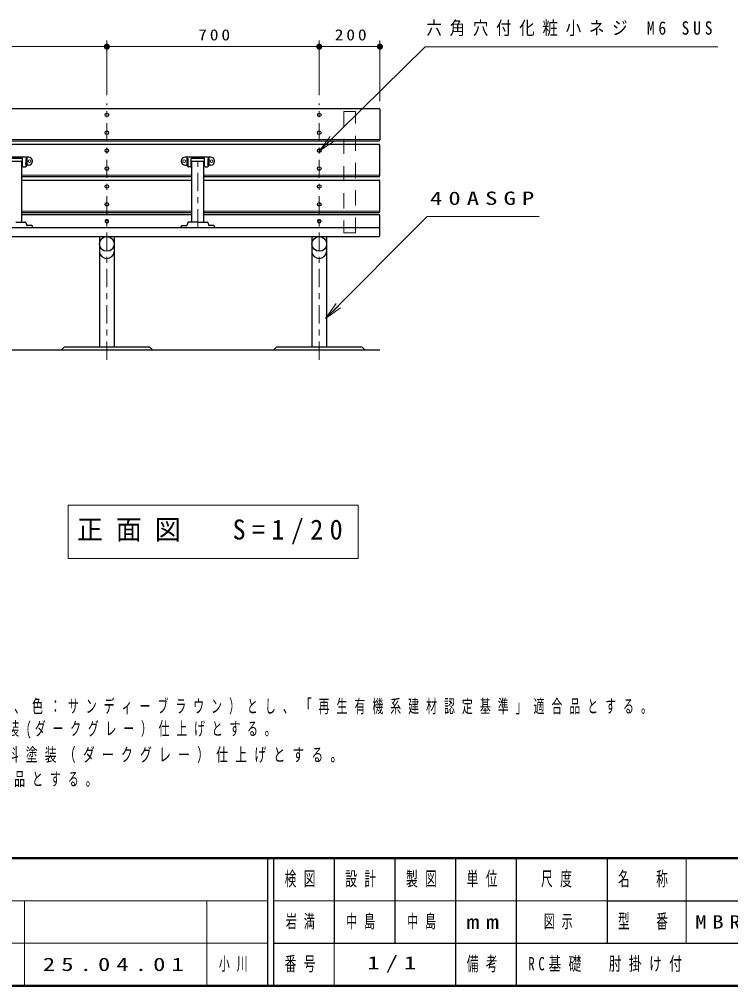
# Model space of a CAD drawing. Units: millimetres on the paper, scale 1:20. Extents: x -365 to 0, y 0 to 257.
# Drawn here: x -279.4 to -162.2, y 0 to 159.3 of the extents above; entities that cross this region are included whole.
import ezdxf

# ---------------------------------------------------------------- set-up
doc = ezdxf.new("R2010")
doc.units = ezdxf.units.MM
doc.linetypes.add('USER1', pattern=[4.5, 2.5, -2])
doc.linetypes.add('USER2', pattern=[6, 3, -1, 1, -1])
doc.layers.add('LY_1', color=7, linetype='Continuous', lineweight=25)
doc.layers.add('LY_3', color=7, linetype='Continuous', lineweight=13)
doc.styles.add('ＭＳ ゴシック', font='')
doc.styles.get('ＭＳ ゴシック').set_extended_font_data('MS Gothic')

# ---------------------------------------------------------------- blocks, each defined once
blk = doc.blocks.new('filled_dot')
at = {"color": 0, "linetype": 'Continuous', "lineweight": -2, "const_width": 1.25}
blk.add_lwpolyline([(-0.625, 0, 1), (0.625, 0, 1)], format="xyb", close=True, dxfattribs=at)

msp = doc.modelspace()

# ---------------------------------------------------------------- linework, layer by layer
at = {"layer": 'LY_1', "lineweight": 13}
for p, q in [((-299.955, 154.799), (-264.955, 154.799)), ((-264.955, 146.799), (-264.955, 155.799)), ((-264.955, 154.799), (-229.955, 154.799)), ((-229.955, 146.799), (-229.955, 155.799)), ((-229.955, 154.799), (-219.955, 154.799)), ((-219.955, 145.799), (-219.955, 155.799)), ((-309.705, 139.497), (-220.105, 139.497)), ((-229.955, 137.544), (-228.168, 140.006)), ((-229.955, 137.544), (-227.818, 139.649)), ((-227.467, 139.293), (-229.955, 137.544)), ((-278.955, 133.591), (-250.955, 133.591)), ((-248.955, 133.591), (-220.105, 133.591)), ((-278.955, 127.685), (-250.955, 127.685)), ((-248.955, 127.685), (-220.105, 127.685)), ((-228.911, 109.966), (-227.151, 112.446)), ((-228.911, 109.966), (-226.796, 112.094)), ((-226.442, 111.742), (-228.911, 109.966)), ((-271.355, 79.195), (-271.355, 70.395)), ((-223.555, 79.195), (-271.355, 79.195)), ((-223.555, 70.395), (-223.555, 79.195)), ((-271.355, 70.395), (-223.555, 70.395))]:
    msp.add_line(p, q, dxfattribs=at)
at = {"layer": 'LY_1', "linetype": 'USER2', "lineweight": 13}
for p, q in [((-264.955, 103.167), (-264.955, 145.409)), ((-229.955, 103.167), (-229.955, 145.409)), ((-249.955, 124.995), (-249.955, 136.655))]:
    msp.add_line(p, q, dxfattribs=at)
at = {"layer": 'LY_1'}
for p, q in [((-309.805, 144.62), (-220.105, 144.62)), ((-219.955, 144.47), (-219.955, 139.426)), ((-309.805, 139.276), (-220.105, 139.276)), ((-309.805, 138.715), (-220.105, 138.715)), ((-219.955, 133.52), (-219.955, 138.565)), ((-277.88, 136.595), (-282.03, 136.595)), ((-278.909, 136.387), (-281.001, 136.387)), ((-280.955, 135.919), (-278.955, 135.919)), ((-278.955, 125.87), (-278.955, 135.919)), ((-278.859, 135.095), (-278.859, 136.337)), ((-278.319, 135.57), (-278.319, 135.153)), ((-278.123, 136.483), (-278.123, 135.346)), ((-247.88, 136.595), (-252.03, 136.595)), ((-251.787, 136.483), (-251.787, 135.346)), ((-251.591, 135.57), (-251.591, 135.153)), ((-251.051, 135.095), (-251.051, 136.337)), ((-248.909, 136.387), (-251.001, 136.387)), ((-250.955, 125.87), (-250.955, 135.919)), ((-250.955, 135.919), (-248.955, 135.919)), ((-248.955, 125.87), (-248.955, 135.919)), ((-248.859, 135.095), (-248.859, 136.337)), ((-248.319, 135.57), (-248.319, 135.153)), ((-248.123, 136.483), (-248.123, 135.346)), ((-278.759, 134.995), (-278.402, 134.995)), ((-278.217, 135.232), (-278.314, 135.048)), ((-277.88, 135.245), (-278.194, 135.245)), ((-252.03, 135.245), (-251.715, 135.245)), ((-251.693, 135.232), (-251.596, 135.048)), ((-251.151, 134.995), (-251.508, 134.995)), ((-248.759, 134.995), (-248.402, 134.995)), ((-248.217, 135.232), (-248.314, 135.048)), ((-247.88, 135.245), (-248.194, 135.245)), ((-278.955, 133.37), (-250.955, 133.37)), ((-278.955, 132.809), (-250.955, 132.809)), ((-248.955, 133.37), (-220.105, 133.37)), ((-248.955, 132.809), (-220.105, 132.809)), ((-219.955, 127.615), (-219.955, 132.659)), ((-278.955, 127.465), (-250.955, 127.465)), ((-248.955, 127.465), (-220.105, 127.465)), ((-279.955, 125.87), (-278.411, 125.87)), ((-278.955, 127.132), (-250.955, 127.132)), ((-249.955, 125.87), (-251.499, 125.87)), ((-249.955, 125.87), (-248.411, 125.87)), ((-248.955, 127.132), (-220.105, 127.132)), ((-219.955, 123.65), (-219.955, 126.982)), ((-309.805, 124.995), (-220.105, 124.995)), ((-282.705, 124.995), (-277.205, 124.995)), ((-278.317, 125.805), (-278.136, 125.327)), ((-277.315, 125.295), (-278.089, 125.295)), ((-277.205, 124.995), (-277.216, 125.2)), ((-252.705, 124.995), (-252.694, 125.2)), ((-252.705, 124.995), (-247.205, 124.995)), ((-252.594, 125.295), (-251.821, 125.295)), ((-251.592, 125.805), (-251.774, 125.327)), ((-248.317, 125.805), (-248.136, 125.327)), ((-247.315, 125.295), (-248.089, 125.295)), ((-247.205, 124.995), (-247.216, 125.2)), ((-309.805, 123.5), (-220.105, 123.5)), ((-266.17, 123.495), (-266.17, 105.295)), ((-263.74, 123.495), (-263.74, 105.295)), ((-231.17, 123.495), (-231.17, 105.295)), ((-228.74, 123.495), (-228.74, 105.295)), ((-272.455, 104.794), (-271.955, 105.294)), ((-271.955, 105.294), (-257.955, 105.294)), ((-257.955, 105.294), (-257.455, 104.794)), ((-237.455, 104.794), (-236.955, 105.294)), ((-236.955, 105.294), (-222.955, 105.294)), ((-222.955, 105.294), (-222.455, 104.794)), ((-292.455, 104.795), (-219.955, 104.795))]:
    msp.add_line(p, q, dxfattribs=at)
at = {"layer": 'LY_1', "linetype": 'USER1', "lineweight": 13}
for p, q in [((-225.905, 144.12), (-225.905, 124.12)), ((-224.005, 144.12), (-225.905, 144.12)), ((-224.005, 124.12), (-224.005, 144.12)), ((-225.905, 124.12), (-224.005, 124.12))]:
    msp.add_line(p, q, dxfattribs=at)
at = {"layer": 'LY_1', "lineweight": 13}
for points in [[(-229.955, 137.544), (-212.491, 154.746), (-164.292, 154.746)], [(-228.911, 109.966), (-212.193, 126.789), (-193.697, 126.789)]]:
    msp.add_lwpolyline(points, dxfattribs=at)
at = {"layer": 'LY_1'}
for points in [[(-278.123, 136.483), (-278.16, 136.465), (-278.195, 136.442), (-278.225, 136.415), (-278.25, 136.382), (-278.268, 136.345), (-278.28, 136.303), (-278.288, 136.255), (-278.294, 136.199), (-278.299, 136.13), (-278.303, 136.054), (-278.306, 135.974), (-278.309, 135.892), (-278.312, 135.812), (-278.314, 135.736), (-278.316, 135.668), (-278.317, 135.61), (-278.318, 135.564), (-278.318, 135.535), (-278.319, 135.524), (-278.319, 135.535), (-278.319, 135.57)], [(-251.787, 136.483), (-251.749, 136.465), (-251.714, 136.442), (-251.684, 136.415), (-251.659, 136.382), (-251.642, 136.345), (-251.63, 136.303), (-251.622, 136.255), (-251.616, 136.199), (-251.611, 136.13), (-251.607, 136.054), (-251.603, 135.974), (-251.6, 135.892), (-251.598, 135.812), (-251.596, 135.736), (-251.594, 135.668), (-251.593, 135.61), (-251.592, 135.564), (-251.591, 135.535), (-251.591, 135.524), (-251.591, 135.535), (-251.591, 135.57)], [(-248.123, 136.483), (-248.16, 136.465), (-248.195, 136.442), (-248.225, 136.415), (-248.25, 136.382), (-248.268, 136.345), (-248.28, 136.303), (-248.288, 136.255), (-248.294, 136.199), (-248.299, 136.13), (-248.303, 136.054), (-248.306, 135.974), (-248.309, 135.892), (-248.312, 135.812), (-248.314, 135.736), (-248.316, 135.668), (-248.317, 135.61), (-248.318, 135.564), (-248.318, 135.535), (-248.319, 135.524), (-248.319, 135.535), (-248.319, 135.57)]]:
    msp.add_lwpolyline(points, dxfattribs=at)
for points in [[(-264.659, 126.021), (-264.661, 126.042), (-264.664, 126.063), (-264.67, 126.084), (-264.677, 126.104), (-264.687, 126.123), (-264.699, 126.142), (-264.713, 126.16), (-264.729, 126.177), (-264.746, 126.192), (-264.765, 126.207), (-264.785, 126.219), (-264.807, 126.231), (-264.83, 126.241), (-264.854, 126.249), (-264.878, 126.255), (-264.904, 126.26), (-264.929, 126.262), (-264.955, 126.263), (-264.981, 126.262), (-265.006, 126.26), (-265.031, 126.255), (-265.056, 126.249), (-265.08, 126.241), (-265.102, 126.231), (-265.124, 126.219), (-265.145, 126.207), (-265.164, 126.192), (-265.181, 126.177), (-265.197, 126.16), (-265.211, 126.142), (-265.222, 126.123), (-265.232, 126.104), (-265.24, 126.084), (-265.246, 126.063), (-265.249, 126.042), (-265.25, 126.021), (-265.249, 126), (-265.246, 125.979), (-265.24, 125.958), (-265.232, 125.938), (-265.222, 125.918), (-265.211, 125.899), (-265.197, 125.882), (-265.181, 125.865), (-265.164, 125.849), (-265.145, 125.835), (-265.124, 125.822), (-265.102, 125.811), (-265.08, 125.801), (-265.056, 125.793), (-265.031, 125.786), (-265.006, 125.782), (-264.981, 125.779), (-264.955, 125.778), (-264.929, 125.779), (-264.904, 125.782), (-264.878, 125.786), (-264.854, 125.793), (-264.83, 125.801), (-264.807, 125.811), (-264.785, 125.822), (-264.765, 125.835), (-264.746, 125.849), (-264.729, 125.865), (-264.713, 125.882), (-264.699, 125.899), (-264.687, 125.918), (-264.677, 125.938), (-264.67, 125.958), (-264.664, 125.979), (-264.661, 126)], [(-229.66, 126.021), (-229.661, 126.042), (-229.664, 126.063), (-229.67, 126.084), (-229.677, 126.104), (-229.687, 126.123), (-229.699, 126.142), (-229.713, 126.16), (-229.729, 126.177), (-229.746, 126.192), (-229.765, 126.207), (-229.785, 126.219), (-229.807, 126.231), (-229.83, 126.241), (-229.854, 126.249), (-229.878, 126.255), (-229.904, 126.26), (-229.929, 126.262), (-229.955, 126.263), (-229.981, 126.262), (-230.006, 126.26), (-230.031, 126.255), (-230.056, 126.249), (-230.08, 126.241), (-230.102, 126.231), (-230.124, 126.219), (-230.145, 126.207), (-230.164, 126.192), (-230.181, 126.177), (-230.197, 126.16), (-230.211, 126.142), (-230.222, 126.123), (-230.232, 126.104), (-230.24, 126.084), (-230.246, 126.063), (-230.249, 126.042), (-230.25, 126.021), (-230.249, 126), (-230.246, 125.979), (-230.24, 125.958), (-230.232, 125.938), (-230.222, 125.918), (-230.211, 125.899), (-230.197, 125.882), (-230.181, 125.865), (-230.164, 125.849), (-230.145, 125.835), (-230.124, 125.822), (-230.102, 125.811), (-230.08, 125.801), (-230.056, 125.793), (-230.031, 125.786), (-230.006, 125.782), (-229.981, 125.779), (-229.955, 125.778), (-229.929, 125.779), (-229.904, 125.782), (-229.878, 125.786), (-229.854, 125.793), (-229.83, 125.801), (-229.807, 125.811), (-229.785, 125.822), (-229.765, 125.835), (-229.746, 125.849), (-229.729, 125.865), (-229.713, 125.882), (-229.699, 125.899), (-229.687, 125.918), (-229.677, 125.938), (-229.67, 125.958), (-229.664, 125.979), (-229.661, 126)]]:
    msp.add_lwpolyline(points, close=True, dxfattribs=at)
for centre, radius in [((-264.95, 143.557), 0.295), ((-229.95, 143.557), 0.295), ((-264.955, 140.604), 0.295), ((-229.955, 140.604), 0.295), ((-264.955, 137.651), 0.295), ((-229.955, 137.651), 0.295), ((-264.955, 134.698), 0.295), ((-229.955, 134.698), 0.295), ((-264.955, 131.745), 0.295), ((-229.955, 131.745), 0.295), ((-264.955, 128.793), 0.295), ((-229.955, 128.793), 0.295), ((-264.955, 122.28), 1.215), ((-229.955, 122.28), 1.215)]:
    msp.add_circle(centre, radius, dxfattribs=at)
at = {"layer": 'LY_1', "lineweight": 13}
for centre in [(-277.705, 135.92), (-252.205, 135.92), (-247.705, 135.92)]:
    msp.add_circle(centre, 0.225, dxfattribs=at)
at = {"layer": 'LY_1'}
for centre, radius, start, end in [((-220.105, 144.47), 0.15, 0, 90), ((-220.105, 139.426), 0.15, 270, 0), ((-220.105, 138.565), 0.15, 0, 90), ((-278.909, 136.337), 0.05, 360, 90), ((-277.88, 135.92), 0.675, 270, 90), ((-252.03, 135.92), 0.675, 90, 270), ((-251.001, 136.337), 0.05, 90, 180.00001), ((-248.909, 136.337), 0.05, 360, 90), ((-247.88, 135.92), 0.675, 270, 90), ((-278.759, 135.095), 0.1, 180, 270), ((-278.402, 135.095), 0.1, 270, 332.13251), ((-278.194, 135.22), 0.025, 90, 152.13251), ((-251.715, 135.22), 0.025, 27.86749, 90), ((-251.508, 135.095), 0.1, 207.86749, 270), ((-251.151, 135.095), 0.1, 270, 0), ((-248.759, 135.095), 0.1, 180, 270), ((-248.402, 135.095), 0.1, 270, 332.13251), ((-248.194, 135.22), 0.025, 90, 152.13251), ((-220.105, 133.52), 0.15, 270, 0), ((-220.105, 132.659), 0.15, 0, 90), ((-220.105, 127.615), 0.15, 270, 0), ((-278.411, 125.77), 0.1, 20.79686, 90), ((-251.499, 125.77), 0.1, 90, 159.20314), ((-248.411, 125.77), 0.1, 20.79686, 90), ((-220.105, 126.982), 0.15, 0, 90), ((-278.089, 125.345), 0.05, 200.79686, 270), ((-277.315, 125.195), 0.1, 3, 90), ((-252.594, 125.195), 0.1, 90, 177), ((-251.821, 125.345), 0.05, 270, 339.20314), ((-248.089, 125.345), 0.05, 200.79686, 270), ((-247.315, 125.195), 0.1, 3, 90), ((-220.105, 124.845), 0.15, 0, 90), ((-220.105, 123.65), 0.15, 270, 0), ((-264.955, 121.114), 1.222, 186.16716, 353.83282), ((-229.955, 121.114), 1.222, 186.16716, 353.83282)]:
    msp.add_arc(centre, radius, start, end, dxfattribs=at)
at = {"layer": 'LY_3', "lineweight": 50}
for p, q in [((-365, 21), (0, 21)), ((-365, 0), (0, 0))]:
    msp.add_line(p, q, dxfattribs=at)
at = {"layer": 'LY_3', "lineweight": 25}
for p, q in [((-238.5, 21), (-238.5, 0)), ((-237.5, 21), (-237.5, 0)), ((-227.5, 21), (-227.5, 7)), ((-217.5, 21), (-217.5, 7)), ((-207.5, 21), (-207.5, 0)), ((-197.5, 21), (-197.5, 7)), ((-182.5, 21), (-182.5, 7)), ((-182.5, 14), (-70, 14)), ((-237.5, 7), (0, 7)), ((-197.5, 7), (-197.5, 0))]:
    msp.add_line(p, q, dxfattribs=at)
at = {"layer": 'LY_3'}
for p, q in [((-169.5, 21), (-169.5, 7)), ((-365, 14), (-238.5, 14)), ((-278.5, 14), (-278.5, 0)), ((-248.5, 14), (-248.5, 0)), ((-237.5, 14), (-182.5, 14)), ((-365, 7), (-238.5, 7)), ((-227.5, 7), (-227.5, 0))]:
    msp.add_line(p, q, dxfattribs=at)

# ---------------------------------------------------------------- block references
at = {"layer": 'LY_1', "lineweight": 13, "xscale": 0.4, "yscale": 0.4, "rotation": 180}
for p in [(-264.955, 154.799), (-229.955, 154.799), (-219.955, 154.799)]:
    msp.add_blockref('filled_dot', p, dxfattribs=at)
at = {"layer": 'LY_1', "lineweight": 13, "xscale": 0.4, "yscale": 0.4}
msp.add_blockref('filled_dot', (-229.955, 154.799), dxfattribs=at)

# ---------------------------------------------------------------- texts
at = {"layer": 'LY_1', "style": 'ＭＳ ゴシック'}
for s, insert, char_height, attachment_point in [('\\T1.5;\\W0.85;六角穴付化粧小ネジ\\~M6\\~SUS', (-212.292, 157.746), 2.199, 4), ('\\T1.33;\\W1.15;700', (-247.038, 155.799), 1.833, 8), ('\\T1.33;\\W1.15;200', (-224.538, 155.799), 1.833, 8), ('\\T1.5;\\W1.35;40ASGP', (-211.697, 129.789), 2.199, 4), ('\\T1.5;\\W0.95;正面図\u3000S=1/20', (-247.455, 74.795), 3.299, 5), ('\\T1.64;\\W0.6;合成木材は、木粉入り再生プラスチック（ポリプロピレン系、色：サンディーブラウン）とし、「再生有機系建材認定基準」適合品とする。', (-359.922, 44.696), 2.199, 7), ('\\T1.62;\\W0.6;鋼材は、電気亜鉛メッキ処理の上、ポリエステル樹脂粉体塗装(ダークグレー）仕上げとする。', (-359.922, 40.696), 2.199, 7), ('\\T1.61;\\W0.65;肘掛けは、アルミ合金鋳物\u3000AC3Aとし、ウレタン樹脂塗料塗装（ダークグレー）仕上げとする。', (-359.922, 36.696), 2.199, 7), ('\\T1.64;\\W0.6;本製品は、（一社）日本公園施設業協会賠償責任保険加入製品とする。', (-359.922, 32.696), 2.199, 7), ('\\T1.64;\\W0.6;岩満', (-232.5, 10.5), 2.199, 5), ('\\T1.64;\\W0.6;中島', (-225.5, 10.5), 2.199, 4), ('\\T1.64;\\W0.6;中島', (-212.5, 10.5), 2.199, 5), ('\\T1.64;\\W0.6;図示', (-190, 10.5), 2.199, 5), ('\\T1.5;\\W1.25;MBR-B66Ａ+2KA', (-149.75, 10.5), 2.199, 5), ('\\T1.64;\\W0.6;小川', (-246.5, 3.5), 2.199, 4), ('\\T1.5;\\W1.35;1/1', (-217.5, 3.5), 2.199, 5), ('\\T1.58;\\W0.7;RC基礎\u3000肘掛け付', (-195.5, 3.5), 2.199, 4), ('\\T1.5;\\W1.35;25.04.01', (-275.5, 3.5), 2.199, 4)]:
    msp.add_mtext(s, dxfattribs=dict(at, insert=insert, char_height=char_height, attachment_point=attachment_point))
at = {"layer": 'LY_3', "char_height": 2.346, "attachment_point": 5, "style": 'ＭＳ ゴシック'}
for s, insert in [('\\T1.64;\\W0.6;検図', (-232.5, 17.5)), ('\\T1.64;\\W0.6;設計', (-222.5, 17.5)), ('\\T1.64;\\W0.6;製図', (-212.5, 17.5)), ('\\T1.64;\\W0.6;単位', (-202.5, 17.5)), ('\\T1.64;\\W0.6;尺度', (-190.25, 17.5)), ('\\T1.64;\\W0.6;名\u3000称', (-176, 17.5)), ('\\T1.64;\\W0.6;型\u3000番', (-176, 10.5)), ('\\T1.5;\\W1.35;mm', (-202.5, 10.5)), ('\\T1.64;\\W0.6;番号', (-232.5, 3.5)), ('\\T1.64;\\W0.6;備考', (-202.5, 3.5))]:
    msp.add_mtext(s, dxfattribs=dict(at, insert=insert))

doc.saveas('drawing.dxf')
